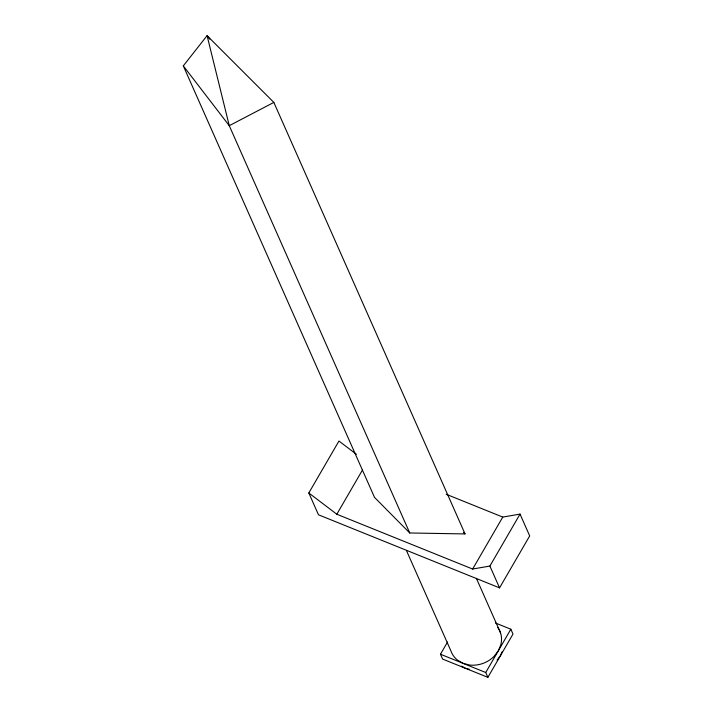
<?xml version="1.0" encoding="UTF-8"?>
<svg xmlns="http://www.w3.org/2000/svg" width="713" height="713" viewBox="0 0 713 713"><rect width="100%" height="100%" fill="white"/><g stroke="black" fill="none" stroke-linecap="round" stroke-linejoin="round"><path stroke-width="1.07" d="M502.095 651.762L500.437 655.702L497.086 660.113M446.178 494.252L502.772 517.085L520.035 514.1L529.697 535.918L499.555 587.869L318.479 514.795L308.818 492.977L338.951 441.026L356.455 454.315M308.818 492.977L336.821 514.233L362.498 469.983M336.821 514.233L472.63 569.036L502.772 517.085M472.63 569.036L489.893 566.051L520.035 514.1M495.419 622.984L510.847 629.214L513.004 634.062L487.879 677.35L442.613 659.079L440.465 654.231L447.559 642.003M487.879 677.35L485.731 672.502L510.847 629.214M183.303 65.872L207.082 35.65L273.837 102.405L465.063 533.93L409.743 532.976L374.521 497.389L183.303 65.872L229.265 125.693L409.743 532.976M273.837 102.405L229.265 125.693L207.082 35.65L209.765 39.17M469.439 669.302L465.25 668.215L461.623 666.147M440.465 654.231L485.731 672.502M463.495 532.344L465.063 533.93M489.893 566.051L499.555 587.869M476.373 578.332L500.544 632.877M406.455 550.57L450.768 650.568A26.434 22.869 -23.9 0 0 457.666 660.265L463.102 663.366L469.386 664.997A26.434 22.869 -23.9 0 0 494.269 656.147L498.289 650.853L500.767 644.944A26.434 22.869 -23.9 0 0 497.852 627.547"/></g></svg>
